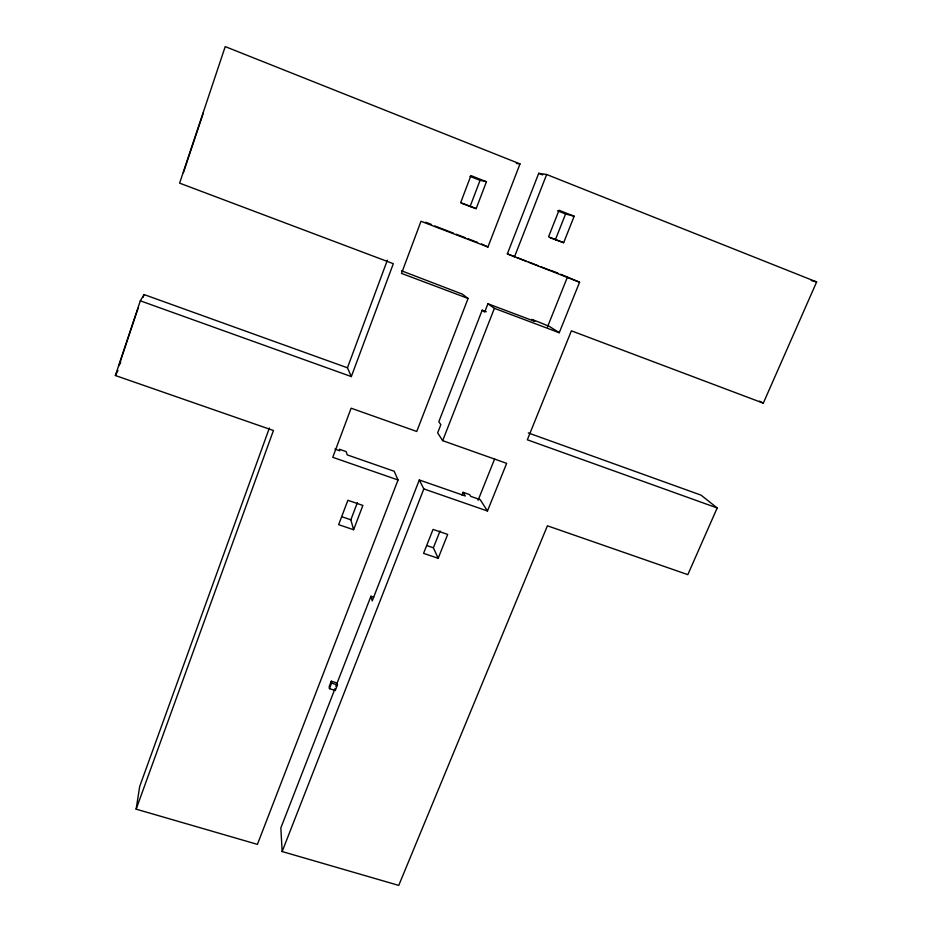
<?xml version="1.0" encoding="UTF-8"?>
<svg xmlns="http://www.w3.org/2000/svg" width="932" height="932" viewBox="0 0 932 932"><rect width="100%" height="100%" fill="white"/><g stroke="black" fill="none" stroke-linecap="round" stroke-linejoin="round"><path stroke-width="1.4" d="M334.926 449.084L339.83 450.797L339.353 449.224L346.168 451.601L347.24 454.898L394.154 471.231L398.034 479.98L257.418 844.369L136.142 809.151L139.684 786.492L269.371 428.044M136.142 809.151L273.437 430.502L115.358 375.514L140.313 300.815L144.052 294.559L347.45 367.802L351.329 376.586L140.313 300.815M138.099 308.236L118.888 365.763L120.764 362.175M183.394 172.653L203.362 112.865M143.132 297.285L144.052 294.559M347.45 367.802L387.351 260.203M351.329 376.586L393.316 263.698L179.62 183.138L225.218 46.6L520.009 163.904L487.937 247.003L420.996 221.268L401.506 273.414L468.085 298.45L416.755 431.469L351.119 408.193L332.759 457.321L398.034 479.98M353.612 529.726L362.886 505.424L347.881 500.298L338.654 524.669L353.612 529.726L350.851 519.788L357.375 502.651M470.066 206.589L480.062 180.342L486.457 181.705L476.17 208.651L461.27 203.164M331.291 681.199L329.159 686.698L329.462 688.643L335.299 690.484L337.442 684.973L337.116 683.039L331.291 681.199L331.606 683.121L329.462 688.643M334.588 689.727L280.847 827.931L282.151 851.545L398.745 885.4L547.41 525.799L687.828 574.648L717.174 507.963L701.097 495.16L528.304 432.937M335.835 686.336L370.948 596.235L373.674 597.132M486.271 311.731L482.182 310.193L438.821 421.695L440.836 424.689L437.656 432.867L442.677 440.661L506.659 463.355L487.483 511.004L423.827 488.916L419.307 479.98L372.229 600.884L370.948 596.235M560.726 274.276L579.576 282.221L559.247 332.724L549.554 326.515L538.475 321.936L531.753 319.42L534.77 321.389L487.925 303.762L484.687 312.08L482.182 310.193M579.576 282.221L507.346 253.877L538.708 173.34L546.653 174.505L816.642 281.942L763.296 403.16L571.398 330.825L527.326 439.788L717.174 507.963M282.151 851.545L423.827 488.916M442.677 440.661L494.379 308.329L487.925 303.762M514.371 257.162L546.653 174.505M438.191 558.303L447.686 534.409L433.042 529.399L423.582 553.363L438.191 558.303L433.38 547.783L440.067 530.925M555.367 239.78L565.584 213.987L574.182 216.224L563.662 242.693L550.02 237.695M461.981 495.02L463.053 492.317L469.646 494.624L470.753 496.383L480.19 499.668L487.483 511.004M478.093 500.263L494.612 458.987M547.48 326.922L567.483 276.955M115.358 375.514L117.991 370.435M516.363 163.461L520.009 163.904M811.271 280.52L816.642 281.942M331.606 683.121L337.442 684.973M341.566 516.643L350.851 519.788M426.903 545.593L433.38 547.783M419.307 479.98L465.289 495.987L463.053 492.317M401.541 270.804L462.284 294.104L468.085 298.45M494.379 308.329L559.247 332.724M425.668 222.235L431.493 224.484M551.196 270.501L557.942 273.088M434.848 225.998L453.535 233.186M456.214 234.212L465.557 237.811M468.225 238.837L477.568 242.425M507.346 253.877L514.068 256.463M516.759 257.488L526.184 261.111M528.863 262.148L538.288 265.771M540.979 266.797L550.393 270.42M476.17 208.651L460.688 202.628L470.928 175.6L486.457 181.705M563.662 242.693L548.552 236.821L559.037 210.271L574.182 216.224M469.973 176.381L480.062 180.342M557.534 210.818L565.584 213.987M538.708 173.34L542.657 174.913M481.576 243.963L487.937 247.003M759.452 401.144L763.296 403.16M334.972 688.527L335.299 690.484"/></g></svg>
